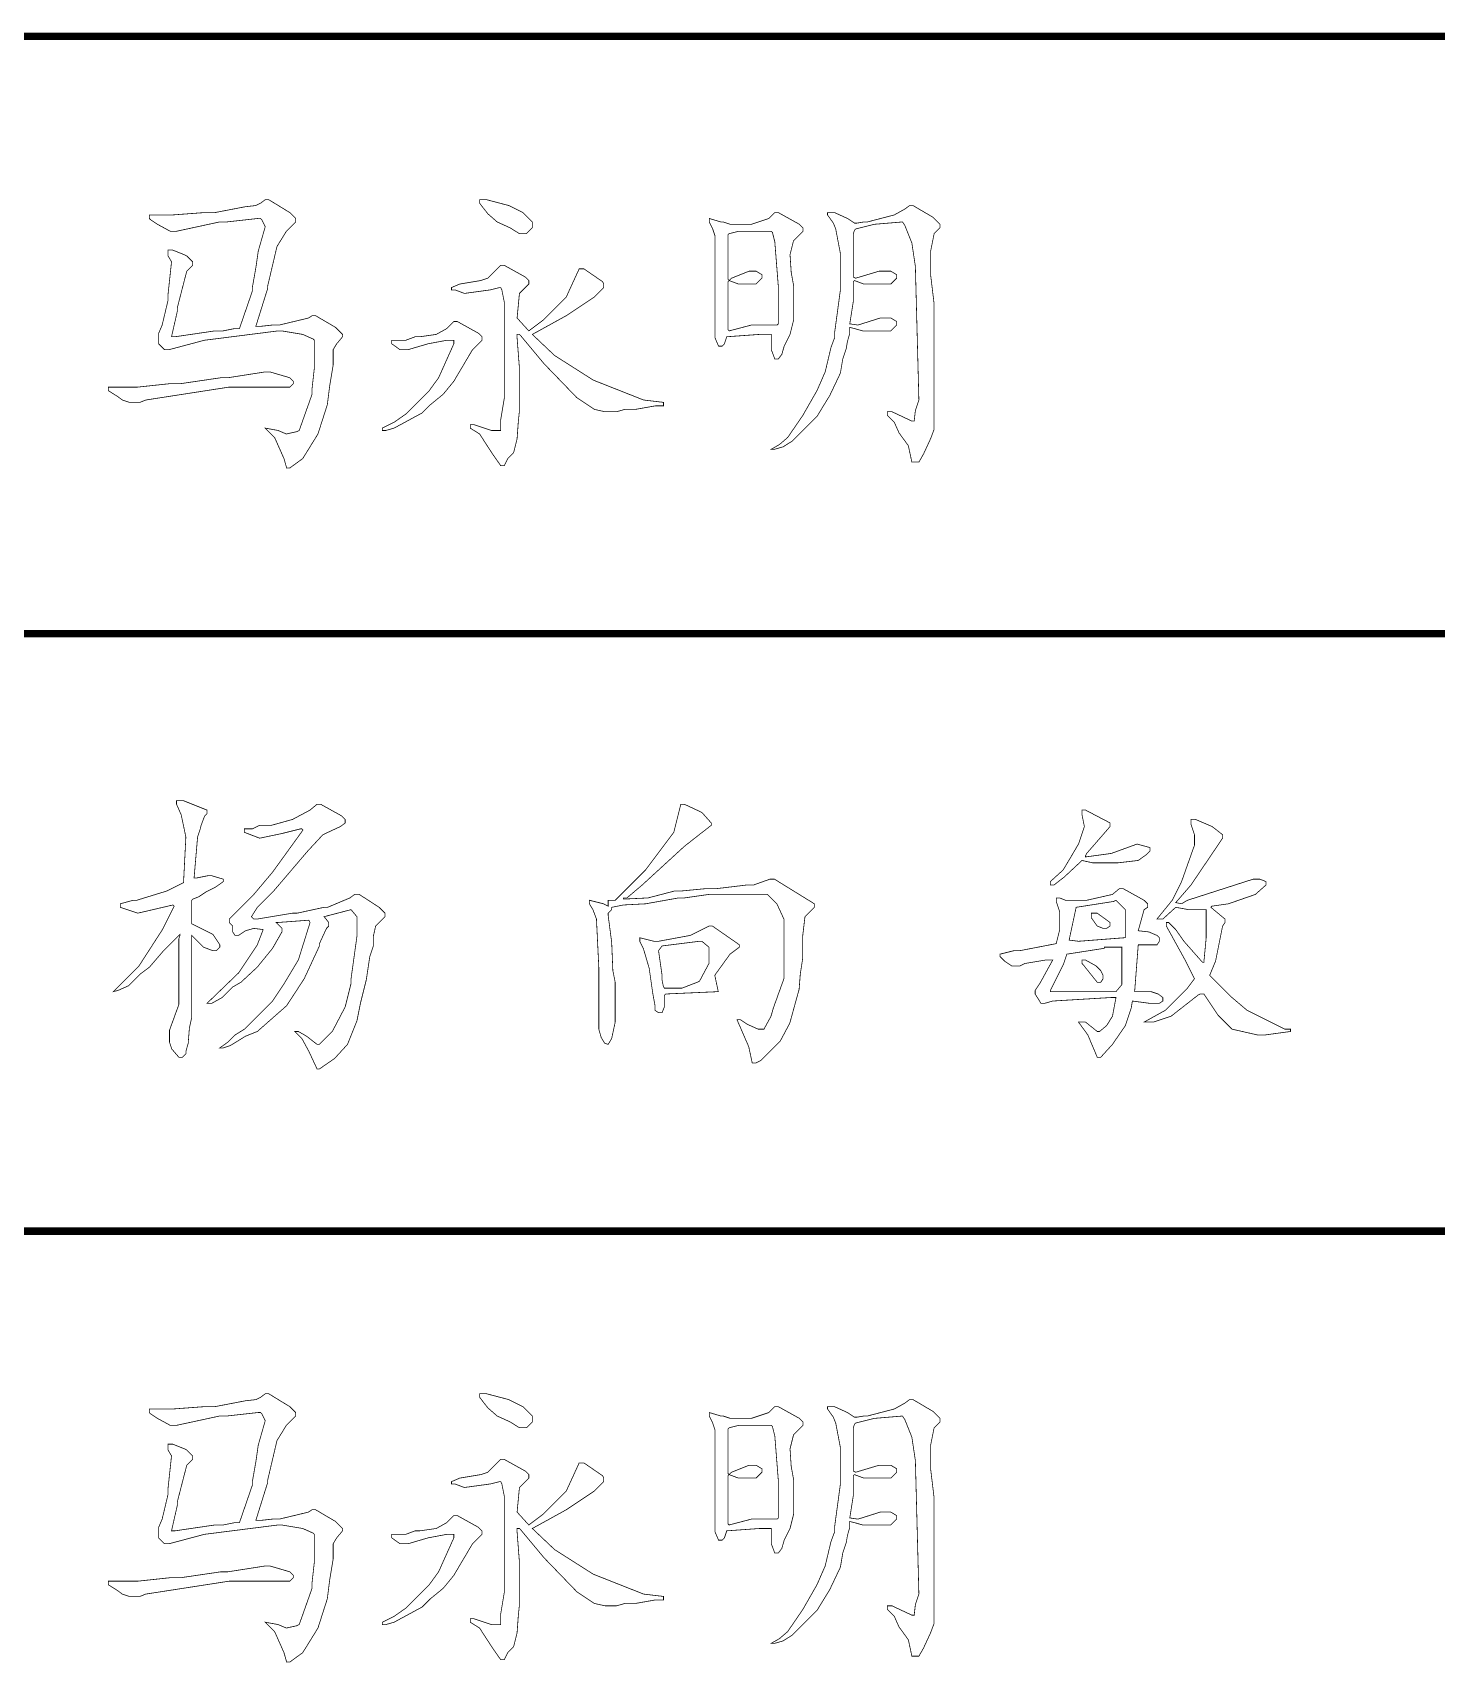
# Model space of a CAD drawing. Extents: x 94 to 452, y -72 to 1042.
# Drawn here: x 368 to 386.8, y -49.59 to -27.77 of the extents above; entities that cross this region are included whole.
import ezdxf

# ---------------------------------------------------------------- set-up
doc = ezdxf.new("R2010")
doc.units = 0
doc.header["$MEASUREMENT"] = 0
doc.layers.add('TREE_LAYER', color=7, linetype='Continuous')

msp = doc.modelspace()

# ---------------------------------------------------------------- linework, layer by layer
at = {"layer": 'TREE_LAYER'}
for points, const_width, elevation in [([(362.136024, -27.815251), (391.643859, -27.815251)], 0.1, 29.507835), ([(371.160839, -30.002913), (371.11378, -30.002913), (371.051035, -30.049972), (370.98829, -30.081345), (370.847114, -30.097031), (370.43927, -30.175462), (370.298094, -30.175462), (369.874565, -30.206835), (369.560839, -30.206835), (369.560839, -30.253894), (369.576525, -30.26958), (369.670643, -30.332325), (369.843192, -30.426443), (369.921623, -30.426443), (370.502016, -30.300953), (370.596133, -30.300953), (371.019663, -30.253894), (371.051035, -30.253894), (371.066721, -30.26958), (371.11378, -30.363698), (371.019663, -30.69311), (370.98829, -30.912717), (370.941231, -31.179384), (370.941231, -31.226443), (370.768682, -31.728404), (370.705937, -31.728404), (370.549074, -31.759776), (370.43927, -31.759776), (369.905937, -31.838208), (369.858878, -31.838208), (369.93731, -31.49311), (369.93731, -31.446051), (370.0628, -30.959776), (370.141231, -30.881345), (370.141231, -30.834286), (370.0628, -30.755855), (370.031427, -30.740168), (369.874565, -30.677423), (369.811819, -30.677423), (369.811819, -30.755855), (369.858878, -30.834286), (369.811819, -31.273502), (369.811819, -31.351933), (369.733388, -31.681345), (369.686329, -31.791149), (369.686329, -31.932325), (369.764761, -32.010757), (369.827506, -32.010757), (370.298094, -31.885266), (371.286329, -31.759776), (371.333388, -31.759776), (371.521623, -31.791149), (371.615741, -31.806835), (371.756918, -31.86958), (371.772604, -31.885266), (371.772604, -32.246051), (371.741231, -32.528404), (371.741231, -32.606835), (371.568682, -33.09311), (371.53731, -33.108796), (371.396133, -33.140168), (371.286329, -33.09311), (371.11378, -33.061737), (371.23927, -33.187227), (371.364761, -33.46958), (371.396133, -33.579384), (371.396133, -33.59507), (371.443192, -33.59507), (371.615741, -33.46958), (371.819663, -33.140168), (371.945153, -32.748012), (371.976525, -32.497031), (372.023584, -32.214678), (372.023584, -32.010757), (372.070643, -31.932325), (372.149074, -31.838208), (372.149074, -31.806835), (372.054957, -31.712717), (371.78829, -31.555855), (371.741231, -31.555855), (371.694172, -31.587227), (371.302016, -31.681345), (371.207898, -31.681345), (371.066721, -31.697031), (370.98829, -31.697031), (371.145153, -31.19507), (371.145153, -31.163698), (371.270643, -30.630364), (371.396133, -30.426443), (371.521623, -30.300953), (371.521623, -30.253894), (371.443192, -30.175462), (371.160839, -30.002913), (371.160839, -30.002913)], 0.01, 262), ([(374.078486, -30.002913), (373.984369, -30.002913), (373.984369, -30.049972), (374.094172, -30.191149), (374.219663, -30.300953), (374.392212, -30.379384), (374.517702, -30.457815), (374.611819, -30.457815), (374.690251, -30.379384), (374.690251, -30.300953), (374.564761, -30.175462), (374.376525, -30.081345), (374.078486, -30.002913), (374.078486, -30.002913)], 0.01, 262), ([(379.78829, -30.081345), (379.741231, -30.081345), (379.678486, -30.128404), (379.53731, -30.206835), (379.176525, -30.300953), (379.129467, -30.300953), (379.035349, -30.316639), (379.003976, -30.316639), (378.909859, -30.253894), (378.73731, -30.175462), (378.643192, -30.175462), (378.643192, -30.206835), (378.721623, -30.316639), (378.752996, -30.39507), (378.815741, -30.724482), (378.815741, -31.210757), (378.73731, -31.791149), (378.73731, -31.853894), (378.690251, -31.979384), (378.611819, -32.308796), (378.502016, -32.559776), (378.31378, -32.889188), (378.109859, -33.187227), (378.000055, -33.281345), (377.890251, -33.34409), (377.93731, -33.34409), (378.047114, -33.312717), (378.172604, -33.234286), (378.502016, -32.904874), (378.674565, -32.622521), (378.815741, -32.324482), (378.847114, -32.136247), (378.894172, -31.99507), (378.909859, -31.900953), (378.941231, -31.791149), (378.941231, -31.728404), (378.941231, -31.712717), (379.003976, -31.728404), (379.11378, -31.759776), (379.490251, -31.759776), (379.568682, -31.681345), (379.568682, -31.634286), (379.490251, -31.587227), (379.349074, -31.587227), (379.051035, -31.681345), (378.941231, -31.665659), (378.98829, -31.367619), (378.98829, -31.100953), (379.003976, -31.085266), (379.129467, -31.132325), (379.490251, -31.132325), (379.568682, -31.053894), (379.568682, -31.006835), (379.490251, -30.959776), (379.333388, -30.959776), (379.019663, -31.053894), (378.98829, -31.038208), (378.98829, -30.457815), (379.003976, -30.410757), (379.019663, -30.39507), (379.270643, -30.332325), (379.647114, -30.300953), (379.678486, -30.348012), (379.772604, -30.583306), (379.819663, -30.897031), (379.866721, -32.685266), (379.819663, -32.826443), (379.803976, -32.967619), (379.772604, -32.967619), (379.505937, -32.842129), (379.443192, -32.842129), (379.443192, -32.889188), (379.53731, -32.983306), (379.600055, -33.124482), (379.725545, -33.297031), (379.772604, -33.516639), (379.866721, -33.516639), (379.929467, -33.406835), (380.023584, -33.202913), (380.070643, -33.077423), (380.070643, -31.398992), (380.023584, -31.006835), (380.023584, -30.69311), (380.070643, -30.457815), (380.149074, -30.379384), (380.149074, -30.332325), (380.054957, -30.238208), (379.78829, -30.081345), (379.78829, -30.081345)], 0.01, 262), ([(377.984369, -30.175462), (377.93731, -30.175462), (377.858878, -30.253894), (377.623584, -30.332325), (377.341231, -30.332325), (377.247114, -30.300953), (377.215741, -30.300953), (377.058878, -30.253894), (377.058878, -30.300953), (377.105937, -30.39507), (377.13731, -30.489188), (377.13731, -31.853894), (377.184369, -31.963698), (377.231427, -31.963698), (377.2628, -31.932325), (377.294172, -31.838208), (377.733388, -31.806835), (377.890251, -31.806835), (377.890251, -31.806835), (377.890251, -32.010757), (377.93731, -32.136247), (377.984369, -32.136247), (378.031427, -32.073502), (378.0628, -31.963698), (378.141231, -31.806835), (378.18829, -31.6186), (378.18829, -31.148012), (378.156918, -30.975462), (378.141231, -30.740168), (378.18829, -30.551933), (378.31378, -30.426443), (378.31378, -30.379384), (378.266721, -30.332325), (377.984369, -30.175462), (377.984369, -30.175462)], 0.01, 262), ([(377.451035, -30.426443), (377.466721, -30.426443), (377.890251, -30.426443), (377.905937, -30.442129), (377.93731, -30.567619), (377.984369, -31.163698), (377.984369, -31.665659), (377.968682, -31.681345), (377.623584, -31.681345), (377.325545, -31.759776), (377.309859, -31.74409), (377.309859, -31.100953), (377.325545, -31.085266), (377.451035, -31.132325), (377.686329, -31.132325), (377.764761, -31.053894), (377.764761, -31.006835), (377.686329, -30.959776), (377.592212, -30.959776), (377.356918, -31.053894), (377.325545, -31.085266), (377.309859, -31.06958), (377.309859, -30.473502), (377.325545, -30.457815), (377.451035, -30.426443), (377.451035, -30.426443)], 0.01, 262), ([(374.31378, -30.881345), (374.266721, -30.881345), (374.094172, -31.053894), (374.000055, -31.085266), (373.717702, -31.132325), (373.607898, -31.179384), (373.607898, -31.210757), (373.654957, -31.210757), (373.780447, -31.257815), (374.125545, -31.210757), (374.251035, -31.179384), (374.266721, -31.179384), (374.282408, -31.210757), (374.31378, -31.367619), (374.31378, -32.66958), (374.266721, -32.951933), (374.266721, -33.09311), (374.141231, -33.09311), (373.905937, -33.014678), (373.858878, -33.014678), (373.858878, -33.061737), (373.984369, -33.140168), (374.156918, -33.406835), (374.266721, -33.563698), (374.31378, -33.563698), (374.360839, -33.46958), (374.43927, -33.391149), (374.486329, -33.202913), (374.502016, -32.983306), (374.517702, -32.826443), (374.517702, -32.261737), (374.486329, -31.853894), (374.486329, -31.806835), (374.517702, -31.806835), (374.533388, -31.822521), (374.847114, -32.198992), (375.286329, -32.653894), (375.521623, -32.810757), (375.6628, -32.842129), (375.819663, -32.842129), (375.929467, -32.810757), (376.070643, -32.810757), (376.33731, -32.763698), (376.447114, -32.763698), (376.447114, -32.716639), (376.180447, -32.685266), (375.505937, -32.4186), (374.98829, -32.089188), (374.690251, -31.806835), (375.145153, -31.555855), (375.521623, -31.304874), (375.647114, -31.179384), (375.647114, -31.132325), (375.631427, -31.100953), (375.380447, -30.928404), (375.317702, -30.928404), (375.145153, -31.304874), (374.831427, -31.6186), (374.643192, -31.759776), (374.486329, -31.587227), (374.517702, -31.257815), (374.643192, -31.132325), (374.643192, -31.085266), (374.596133, -31.038208), (374.31378, -30.881345), (374.31378, -30.881345)], 0.01, 262), ([(373.686329, -31.634286), (373.63927, -31.634286), (373.545153, -31.728404), (373.403976, -31.806835), (373.184369, -31.838208), (373.121623, -31.838208), (372.996133, -31.885266), (372.807898, -31.885266), (372.807898, -31.932325), (372.917702, -32.010757), (373.027506, -32.010757), (373.294172, -31.932325), (373.545153, -31.885266), (373.63927, -31.885266), (373.63927, -31.932325), (373.435349, -32.387227), (373.309859, -32.559776), (372.996133, -32.873502), (372.83927, -32.983306), (372.682408, -33.061737), (372.682408, -33.09311), (372.729467, -33.09311), (372.83927, -33.061737), (373.215741, -32.857815), (373.325545, -32.748012), (373.498094, -32.606835), (373.63927, -32.434286), (373.843192, -32.089188), (373.890251, -32.010757), (374.015741, -31.885266), (374.015741, -31.838208), (373.968682, -31.791149), (373.686329, -31.634286), (373.686329, -31.634286)], 0.01, 262), ([(371.176525, -32.308796), (371.11378, -32.308796), (370.611819, -32.387227), (370.517702, -32.387227), (369.984369, -32.465659), (369.843192, -32.465659), (369.403976, -32.512717), (369.011819, -32.512717), (369.011819, -32.559776), (369.13731, -32.638208), (369.200055, -32.685266), (369.294172, -32.716639), (369.435349, -32.716639), (369.51378, -32.685266), (370.627506, -32.512717), (371.443192, -32.512717), (371.490251, -32.465659), (371.490251, -32.434286), (371.443192, -32.387227), (371.176525, -32.308796), (371.176525, -32.308796)], 0.01, 262), ([(362.136024, -35.815251), (391.643859, -35.815251)], 0.1, 29.507835), ([(370.019681, -38.050969), (369.925563, -38.050969), (369.925563, -38.098027), (369.988308, -38.239204), (370.051053, -38.537243), (370.019681, -39.149008), (369.800073, -39.258812), (369.39223, -39.384302), (369.345171, -39.384302), (369.172622, -39.431361), (369.172622, -39.47842), (369.407916, -39.556851), (369.878504, -39.447047), (369.894191, -39.462733), (369.737328, -39.776459), (369.423602, -40.262733), (369.078504, -40.607831), (369.141249, -40.592145), (369.282426, -40.5294), (369.439289, -40.372537), (369.564779, -40.27842), (369.753014, -40.058812), (369.972622, -39.839204), (369.972622, -39.85489), (369.956936, -39.901949), (369.956936, -40.78038), (369.831445, -41.125478), (369.831445, -41.282341), (369.862818, -41.376459), (369.956936, -41.486263), (370.003994, -41.486263), (370.051053, -41.439204), (370.051053, -41.407831), (370.082426, -41.298027), (370.098112, -41.094106), (370.129485, -40.952929), (370.129485, -39.870576), (370.129485, -39.85489), (370.286347, -40.011753), (370.411838, -40.058812), (370.458896, -40.058812), (370.505955, -40.011753), (370.505955, -39.98038), (370.411838, -39.839204), (370.129485, -39.698027), (370.129485, -39.384302), (370.145171, -39.368616), (370.223602, -39.337243), (370.31772, -39.274498), (370.44321, -39.211753), (370.553014, -39.133322), (370.553014, -39.101949), (370.396151, -39.05489), (370.349092, -39.05489), (370.19223, -39.086263), (370.160857, -39.086263), (370.207916, -38.537243), (370.239289, -38.443125), (370.254975, -38.38038), (370.302034, -38.25489), (370.333406, -38.223518), (370.333406, -38.176459), (370.019681, -38.050969), (370.019681, -38.050969)], 0.01, 264), ([(371.854975, -38.098027), (371.807916, -38.098027), (371.713798, -38.176459), (371.478504, -38.301949), (371.196151, -38.38038), (371.039289, -38.38038), (370.945171, -38.427439), (370.835367, -38.427439), (370.835367, -38.474498), (371.039289, -38.552929), (371.337328, -38.490184), (371.588308, -38.427439), (371.603994, -38.427439), (371.619681, -38.443125), (371.211838, -39.007831), (370.960857, -39.305871), (370.631445, -39.635282), (370.631445, -39.682341), (370.678504, -39.7294), (370.678504, -39.807831), (370.709877, -39.85489), (370.756936, -39.85489), (370.851053, -39.792145), (370.960857, -39.760772), (371.086347, -39.776459), (371.007916, -39.98038), (370.756936, -40.356851), (370.333406, -40.764694), (370.396151, -40.764694), (370.537328, -40.686263), (370.678504, -40.545086), (370.788308, -40.482341), (371.007916, -40.27842), (371.211838, -40.027439), (371.337328, -39.807831), (371.337328, -39.760772), (371.258896, -39.682341), (371.274583, -39.682341), (371.698112, -39.650969), (371.713798, -39.682341), (371.556936, -40.184302), (371.3687, -40.498027), (371.211838, -40.733322), (370.835367, -41.109792), (370.709877, -41.188223), (370.615759, -41.282341), (370.505955, -41.360772), (370.553014, -41.360772), (370.647132, -41.3294), (370.851053, -41.20391), (371.007916, -41.141165), (371.400073, -40.796067), (371.635367, -40.435282), (371.839289, -39.996067), (371.839289, -39.964694), (371.933406, -39.760772), (371.964779, -39.7294), (371.964779, -39.682341), (371.902034, -39.60391), (372.262818, -39.509792), (372.341249, -39.60391), (372.341249, -39.870576), (372.262818, -40.435282), (372.262818, -40.498027), (372.184387, -40.811753), (372.011838, -41.141165), (371.839289, -41.313714), (371.807916, -41.313714), (371.66674, -41.20391), (371.556936, -41.141165), (371.509877, -41.141165), (371.603994, -41.235282), (371.698112, -41.407831), (371.807916, -41.643125), (371.839289, -41.643125), (372.04321, -41.501949), (372.215759, -41.313714), (372.341249, -40.999988), (372.388308, -40.764694), (372.46674, -40.450969), (372.513798, -40.137243), (372.560857, -39.996067), (372.560857, -39.870576), (372.59223, -39.7294), (372.71772, -39.60391), (372.71772, -39.556851), (372.639289, -39.47842), (372.372622, -39.305871), (372.309877, -39.305871), (372.247132, -39.352929), (371.949092, -39.47842), (371.902034, -39.47842), (371.541249, -39.556851), (371.478504, -39.556851), (371.007916, -39.635282), (370.960857, -39.635282), (370.929485, -39.60391), (371.007916, -39.47842), (371.227524, -39.258812), (371.682426, -38.725478), (371.886347, -38.505871), (372.121642, -38.396067), (372.184387, -38.349008), (372.184387, -38.301949), (372.137328, -38.25489), (371.854975, -38.098027), (371.854975, -38.098027)], 0.01, 264), ([(376.725563, -38.098027), (376.678504, -38.098027), (376.584387, -38.474498), (376.207916, -38.976459), (375.800073, -39.384302), (375.705955, -39.384302), (375.705955, -39.462733), (375.64321, -39.431361), (375.454975, -39.384302), (375.454975, -39.431361), (375.502034, -39.509792), (375.549092, -39.635282), (375.580465, -40.27842), (375.580465, -41.109792), (375.611838, -41.219596), (375.658896, -41.298027), (375.705955, -41.313714), (375.753014, -41.235282), (375.800073, -41.015674), (375.800073, -40.482341), (375.7687, -40.325478), (375.753014, -39.949008), (375.705955, -39.588223), (375.705955, -39.556851), (375.753014, -39.509792), (375.753014, -39.47842), (375.909877, -39.447047), (376.207916, -39.431361), (376.647132, -39.352929), (376.725563, -39.352929), (377.054975, -39.305871), (377.839289, -39.305871), (377.964779, -39.431361), (378.058896, -39.635282), (378.058896, -40.435282), (377.91772, -40.827439), (377.886347, -40.937243), (377.79223, -41.109792), (377.713798, -41.109792), (377.572622, -41.047047), (377.478504, -40.984302), (377.431445, -40.984302), (377.588308, -41.345086), (377.635367, -41.564694), (377.682426, -41.564694), (377.745171, -41.533322), (378.011838, -41.266655), (378.137328, -41.031361), (378.262818, -40.576459), (378.278504, -40.372537), (378.309877, -40.168616), (378.309877, -39.870576), (378.341249, -39.60391), (378.46674, -39.47842), (378.46674, -39.431361), (377.933406, -39.101949), (377.870661, -39.101949), (377.651053, -39.18038), (377.556936, -39.18038), (377.164779, -39.227439), (377.023602, -39.227439), (376.694191, -39.258812), (376.600073, -39.258812), (376.239289, -39.352929), (375.909877, -39.368616), (375.909877, -39.368616), (375.909877, -39.352929), (375.956936, -39.352929), (376.160857, -39.18038), (376.725563, -38.662733), (376.945171, -38.490184), (377.086347, -38.38038), (377.086347, -38.349008), (376.960857, -38.207831), (376.725563, -38.098027), (376.725563, -38.098027)], 0.01, 264), ([(382.098112, -38.176459), (382.051053, -38.176459), (382.051053, -38.239204), (382.082426, -38.396067), (382.003994, -38.631361), (381.800073, -38.976459), (381.627524, -39.133322), (381.627524, -39.18038), (381.674583, -39.18038), (381.815759, -39.070576), (382.051053, -38.850969), (382.19223, -38.882341), (382.537328, -38.882341), (382.803994, -38.850969), (382.913798, -38.772537), (382.960857, -38.725478), (382.960857, -38.67842), (382.788308, -38.631361), (382.44321, -38.756851), (382.098112, -38.80391), (382.098112, -38.788223), (382.113798, -38.756851), (382.427524, -38.396067), (382.427524, -38.349008), (382.098112, -38.176459), (382.098112, -38.176459)], 0.01, 264), ([(383.572622, -38.301949), (383.509877, -38.301949), (383.509877, -38.364694), (383.556936, -38.505871), (383.556936, -38.647047), (383.384387, -39.133322), (383.258896, -39.384302), (383.054975, -39.635282), (383.133406, -39.635282), (383.305955, -39.47842), (383.478504, -39.509792), (383.713798, -39.509792), (383.713798, -39.525478), (383.713798, -39.886263), (383.682426, -40.215674), (383.66674, -40.215674), (383.651053, -40.199988), (383.415759, -39.933322), (383.305955, -39.776459), (383.211838, -39.682341), (383.180465, -39.682341), (383.180465, -39.7294), (383.431445, -40.184302), (383.556936, -40.435282), (383.462818, -40.560772), (383.164779, -40.858812), (382.882426, -41.015674), (383.007916, -41.015674), (383.24321, -40.937243), (383.603994, -40.65489), (383.635367, -40.639204), (383.682426, -40.639204), (383.870661, -40.921557), (384.058896, -41.109792), (384.403994, -41.188223), (384.498112, -41.188223), (384.84321, -41.141165), (384.84321, -41.109792), (384.764779, -41.109792), (384.262818, -40.858812), (384.058896, -40.686263), (383.760857, -40.388223), (383.839289, -40.199988), (383.933406, -39.7294), (383.964779, -39.682341), (383.964779, -39.635282), (383.776543, -39.47842), (383.79223, -39.462733), (384.011838, -39.431361), (384.372622, -39.305871), (384.513798, -39.18038), (384.513798, -39.133322), (384.435367, -39.101949), (384.341249, -39.101949), (383.462818, -39.384302), (383.384387, -39.431361), (383.305955, -39.415674), (383.509877, -39.18038), (383.933406, -38.552929), (383.933406, -38.505871), (383.79223, -38.396067), (383.572622, -38.301949), (383.572622, -38.301949)], 0.01, 264), ([(382.600073, -39.227439), (382.553014, -39.227439), (382.458896, -39.305871), (382.113798, -39.384302), (381.831445, -39.384302), (381.753014, -39.352929), (381.705955, -39.352929), (381.705955, -39.399988), (381.753014, -39.541165), (381.753014, -39.776459), (381.705955, -39.964694), (381.219681, -40.058812), (381.141249, -40.058812), (380.953014, -40.105871), (380.953014, -40.137243), (381.015759, -40.199988), (381.109877, -40.262733), (381.219681, -40.262733), (381.282426, -40.231361), (381.564779, -40.184302), (381.658896, -40.184302), (381.486347, -40.498027), (381.423602, -40.592145), (381.423602, -40.639204), (381.502034, -40.764694), (381.549092, -40.764694), (381.658896, -40.733322), (382.44321, -40.686263), (382.505955, -40.686263), (382.458896, -40.937243), (382.380465, -41.062733), (382.286347, -41.141165), (382.254975, -41.141165), (382.098112, -41.015674), (382.003994, -41.015674), (382.129485, -41.188223), (382.254975, -41.486263), (382.302034, -41.486263), (382.458896, -41.313714), (382.631445, -41.062733), (382.709877, -40.827439), (382.725563, -40.733322), (382.960857, -40.764694), (383.086347, -40.764694), (383.133406, -40.733322), (383.133406, -40.686263), (383.070661, -40.639204), (382.976543, -40.607831), (382.756936, -40.607831), (382.756936, -40.592145), (382.803994, -39.98038), (382.803994, -39.98038), (383.054975, -39.98038), (383.086347, -39.933322), (383.086347, -39.886263), (383.054975, -39.85489), (382.945171, -39.807831), (382.803994, -39.792145), (382.882426, -39.509792), (382.929485, -39.47842), (382.929485, -39.431361), (382.882426, -39.384302), (382.600073, -39.227439), (382.600073, -39.227439)], 0.01, 264), ([(382.474583, -39.399988), (382.505955, -39.384302), (382.631445, -39.509792), (382.631445, -39.886263), (382.615759, -39.886263), (382.003994, -39.933322), (381.878504, -39.917635), (381.972622, -39.47842), (382.474583, -39.399988), (382.474583, -39.399988)], 0.01, 264), ([(382.254975, -39.556851), (382.176543, -39.556851), (382.176543, -39.619596), (382.254975, -39.7294), (382.333406, -39.760772), (382.380465, -39.760772), (382.427524, -39.7294), (382.427524, -39.682341), (382.254975, -39.556851), (382.254975, -39.556851)], 0.01, 264), ([(377.102034, -39.7294), (377.054975, -39.7294), (376.803994, -39.85489), (376.380465, -39.933322), (376.31772, -39.933322), (376.129485, -39.886263), (376.129485, -39.933322), (376.176543, -40.027439), (376.254975, -40.294106), (376.302034, -40.623518), (376.333406, -40.796067), (376.333406, -40.858812), (376.380465, -40.890184), (376.427524, -40.890184), (376.458896, -40.811753), (376.458896, -40.65489), (376.474583, -40.639204), (377.180465, -40.607831), (377.133406, -40.388223), (377.337328, -40.105871), (377.462818, -40.011753), (377.462818, -39.98038), (377.102034, -39.7294), (377.102034, -39.7294)], 0.01, 264), ([(376.929485, -39.933322), (376.960857, -39.933322), (377.054975, -40.011753), (377.054975, -40.231361), (376.929485, -40.466655), (376.898112, -40.482341), (376.694191, -40.560772), (376.458896, -40.560772), (376.44321, -40.5294), (376.427524, -40.450969), (376.427524, -40.388223), (376.380465, -40.058812), (376.427524, -39.996067), (376.929485, -39.933322), (376.929485, -39.933322)], 0.01, 264), ([(382.349092, -40.027439), (382.349092, -40.011753), (382.584387, -40.011753), (382.584387, -40.027439), (382.584387, -40.513714), (382.505955, -40.607831), (381.627524, -40.607831), (381.627524, -40.592145), (381.800073, -40.247047), (381.847132, -40.105871), (382.349092, -40.027439), (382.349092, -40.027439)], 0.01, 264), ([(382.098112, -40.184302), (382.051053, -40.184302), (382.051053, -40.231361), (382.06674, -40.247047), (382.254975, -40.482341), (382.302034, -40.482341), (382.333406, -40.435282), (382.333406, -40.388223), (382.302034, -40.325478), (382.239289, -40.262733), (382.098112, -40.184302), (382.098112, -40.184302)], 0.01, 264), ([(362.136024, -43.815251), (391.643859, -43.815251)], 0.1, 29.507835), ([(371.160839, -45.992598), (371.11378, -45.992598), (371.051035, -46.039656), (370.98829, -46.071029), (370.847114, -46.086715), (370.43927, -46.165147), (370.298094, -46.165147), (369.874565, -46.196519), (369.560839, -46.196519), (369.560839, -46.243578), (369.576525, -46.259264), (369.670643, -46.322009), (369.843192, -46.416127), (369.921623, -46.416127), (370.502016, -46.290637), (370.596133, -46.290637), (371.019663, -46.243578), (371.051035, -46.243578), (371.066721, -46.259264), (371.11378, -46.353382), (371.019663, -46.682794), (370.98829, -46.902401), (370.941231, -47.169068), (370.941231, -47.216127), (370.768682, -47.718088), (370.705937, -47.718088), (370.549074, -47.74946), (370.43927, -47.74946), (369.905937, -47.827892), (369.858878, -47.827892), (369.93731, -47.482794), (369.93731, -47.435735), (370.0628, -46.94946), (370.141231, -46.871029), (370.141231, -46.82397), (370.0628, -46.745539), (370.031427, -46.729852), (369.874565, -46.667107), (369.811819, -46.667107), (369.811819, -46.745539), (369.858878, -46.82397), (369.811819, -47.263186), (369.811819, -47.341617), (369.733388, -47.671029), (369.686329, -47.780833), (369.686329, -47.922009), (369.764761, -48.000441), (369.827506, -48.000441), (370.298094, -47.87495), (371.286329, -47.74946), (371.333388, -47.74946), (371.521623, -47.780833), (371.615741, -47.796519), (371.756918, -47.859264), (371.772604, -47.87495), (371.772604, -48.235735), (371.741231, -48.518088), (371.741231, -48.596519), (371.568682, -49.082794), (371.53731, -49.09848), (371.396133, -49.129852), (371.286329, -49.082794), (371.11378, -49.051421), (371.23927, -49.176911), (371.364761, -49.459264), (371.396133, -49.569068), (371.396133, -49.584754), (371.443192, -49.584754), (371.615741, -49.459264), (371.819663, -49.129852), (371.945153, -48.737696), (371.976525, -48.486715), (372.023584, -48.204362), (372.023584, -48.000441), (372.070643, -47.922009), (372.149074, -47.827892), (372.149074, -47.796519), (372.054957, -47.702401), (371.78829, -47.545539), (371.741231, -47.545539), (371.694172, -47.576911), (371.302016, -47.671029), (371.207898, -47.671029), (371.066721, -47.686715), (370.98829, -47.686715), (371.145153, -47.184754), (371.145153, -47.153382), (371.270643, -46.620049), (371.396133, -46.416127), (371.521623, -46.290637), (371.521623, -46.243578), (371.443192, -46.165147), (371.160839, -45.992598), (371.160839, -45.992598)], 0.01, 264), ([(374.078486, -45.992598), (373.984369, -45.992598), (373.984369, -46.039656), (374.094172, -46.180833), (374.219663, -46.290637), (374.392212, -46.369068), (374.517702, -46.4475), (374.611819, -46.4475), (374.690251, -46.369068), (374.690251, -46.290637), (374.564761, -46.165147), (374.376525, -46.071029), (374.078486, -45.992598), (374.078486, -45.992598)], 0.01, 264), ([(377.984369, -46.165147), (377.93731, -46.165147), (377.858878, -46.243578), (377.623584, -46.322009), (377.341231, -46.322009), (377.247114, -46.290637), (377.215741, -46.290637), (377.058878, -46.243578), (377.058878, -46.290637), (377.105937, -46.384754), (377.13731, -46.478872), (377.13731, -47.843578), (377.184369, -47.953382), (377.231427, -47.953382), (377.2628, -47.922009), (377.294172, -47.827892), (377.733388, -47.796519), (377.890251, -47.796519), (377.890251, -47.796519), (377.890251, -48.000441), (377.93731, -48.125931), (377.984369, -48.125931), (378.031427, -48.063186), (378.0628, -47.953382), (378.141231, -47.796519), (378.18829, -47.608284), (378.18829, -47.137696), (378.156918, -46.965147), (378.141231, -46.729852), (378.18829, -46.541617), (378.31378, -46.416127), (378.31378, -46.369068), (378.266721, -46.322009), (377.984369, -46.165147), (377.984369, -46.165147)], 0.01, 264), ([(379.78829, -46.071029), (379.741231, -46.071029), (379.678486, -46.118088), (379.53731, -46.196519), (379.176525, -46.290637), (379.129467, -46.290637), (379.035349, -46.306323), (379.003976, -46.306323), (378.909859, -46.243578), (378.73731, -46.165147), (378.643192, -46.165147), (378.643192, -46.196519), (378.721623, -46.306323), (378.752996, -46.384754), (378.815741, -46.714166), (378.815741, -47.200441), (378.73731, -47.780833), (378.73731, -47.843578), (378.690251, -47.969068), (378.611819, -48.29848), (378.502016, -48.54946), (378.31378, -48.878872), (378.109859, -49.176911), (378.000055, -49.271029), (377.890251, -49.333774), (377.93731, -49.333774), (378.047114, -49.302401), (378.172604, -49.22397), (378.502016, -48.894558), (378.674565, -48.612205), (378.815741, -48.314166), (378.847114, -48.125931), (378.894172, -47.984754), (378.909859, -47.890637), (378.941231, -47.780833), (378.941231, -47.718088), (378.941231, -47.702401), (379.003976, -47.718088), (379.11378, -47.74946), (379.490251, -47.74946), (379.568682, -47.671029), (379.568682, -47.62397), (379.490251, -47.576911), (379.349074, -47.576911), (379.051035, -47.671029), (378.941231, -47.655343), (378.98829, -47.357303), (378.98829, -47.090637), (379.003976, -47.07495), (379.129467, -47.122009), (379.490251, -47.122009), (379.568682, -47.043578), (379.568682, -46.996519), (379.490251, -46.94946), (379.333388, -46.94946), (379.019663, -47.043578), (378.98829, -47.027892), (378.98829, -46.4475), (379.003976, -46.400441), (379.019663, -46.384754), (379.270643, -46.322009), (379.647114, -46.290637), (379.678486, -46.337696), (379.772604, -46.57299), (379.819663, -46.886715), (379.866721, -48.67495), (379.819663, -48.816127), (379.803976, -48.957303), (379.772604, -48.957303), (379.505937, -48.831813), (379.443192, -48.831813), (379.443192, -48.878872), (379.53731, -48.97299), (379.600055, -49.114166), (379.725545, -49.286715), (379.772604, -49.506323), (379.866721, -49.506323), (379.929467, -49.396519), (380.023584, -49.192598), (380.070643, -49.067107), (380.070643, -47.388676), (380.023584, -46.996519), (380.023584, -46.682794), (380.070643, -46.4475), (380.149074, -46.369068), (380.149074, -46.322009), (380.054957, -46.227892), (379.78829, -46.071029), (379.78829, -46.071029)], 0.01, 264), ([(377.451035, -46.416127), (377.466721, -46.416127), (377.890251, -46.416127), (377.905937, -46.431813), (377.93731, -46.557303), (377.984369, -47.153382), (377.984369, -47.655343), (377.968682, -47.671029), (377.623584, -47.671029), (377.325545, -47.74946), (377.309859, -47.733774), (377.309859, -47.090637), (377.325545, -47.07495), (377.451035, -47.122009), (377.686329, -47.122009), (377.764761, -47.043578), (377.764761, -46.996519), (377.686329, -46.94946), (377.592212, -46.94946), (377.356918, -47.043578), (377.325545, -47.07495), (377.309859, -47.059264), (377.309859, -46.463186), (377.325545, -46.4475), (377.451035, -46.416127), (377.451035, -46.416127)], 0.01, 264), ([(374.31378, -46.871029), (374.266721, -46.871029), (374.094172, -47.043578), (374.000055, -47.07495), (373.717702, -47.122009), (373.607898, -47.169068), (373.607898, -47.200441), (373.654957, -47.200441), (373.780447, -47.2475), (374.125545, -47.200441), (374.251035, -47.169068), (374.266721, -47.169068), (374.282408, -47.200441), (374.31378, -47.357303), (374.31378, -48.659264), (374.266721, -48.941617), (374.266721, -49.082794), (374.141231, -49.082794), (373.905937, -49.004362), (373.858878, -49.004362), (373.858878, -49.051421), (373.984369, -49.129852), (374.156918, -49.396519), (374.266721, -49.553382), (374.31378, -49.553382), (374.360839, -49.459264), (374.43927, -49.380833), (374.486329, -49.192598), (374.502016, -48.97299), (374.517702, -48.816127), (374.517702, -48.251421), (374.486329, -47.843578), (374.486329, -47.796519), (374.517702, -47.796519), (374.533388, -47.812205), (374.847114, -48.188676), (375.286329, -48.643578), (375.521623, -48.800441), (375.6628, -48.831813), (375.819663, -48.831813), (375.929467, -48.800441), (376.070643, -48.800441), (376.33731, -48.753382), (376.447114, -48.753382), (376.447114, -48.706323), (376.180447, -48.67495), (375.505937, -48.408284), (374.98829, -48.078872), (374.690251, -47.796519), (375.145153, -47.545539), (375.521623, -47.294558), (375.647114, -47.169068), (375.647114, -47.122009), (375.631427, -47.090637), (375.380447, -46.918088), (375.317702, -46.918088), (375.145153, -47.294558), (374.831427, -47.608284), (374.643192, -47.74946), (374.486329, -47.576911), (374.517702, -47.2475), (374.643192, -47.122009), (374.643192, -47.07495), (374.596133, -47.027892), (374.31378, -46.871029), (374.31378, -46.871029)], 0.01, 264), ([(373.686329, -47.62397), (373.63927, -47.62397), (373.545153, -47.718088), (373.403976, -47.796519), (373.184369, -47.827892), (373.121623, -47.827892), (372.996133, -47.87495), (372.807898, -47.87495), (372.807898, -47.922009), (372.917702, -48.000441), (373.027506, -48.000441), (373.294172, -47.922009), (373.545153, -47.87495), (373.63927, -47.87495), (373.63927, -47.922009), (373.435349, -48.376911), (373.309859, -48.54946), (372.996133, -48.863186), (372.83927, -48.97299), (372.682408, -49.051421), (372.682408, -49.082794), (372.729467, -49.082794), (372.83927, -49.051421), (373.215741, -48.8475), (373.325545, -48.737696), (373.498094, -48.596519), (373.63927, -48.42397), (373.843192, -48.078872), (373.890251, -48.000441), (374.015741, -47.87495), (374.015741, -47.827892), (373.968682, -47.780833), (373.686329, -47.62397), (373.686329, -47.62397)], 0.01, 264), ([(371.176525, -48.29848), (371.11378, -48.29848), (370.611819, -48.376911), (370.517702, -48.376911), (369.984369, -48.455343), (369.843192, -48.455343), (369.403976, -48.502401), (369.011819, -48.502401), (369.011819, -48.54946), (369.13731, -48.627892), (369.200055, -48.67495), (369.294172, -48.706323), (369.435349, -48.706323), (369.51378, -48.67495), (370.627506, -48.502401), (371.443192, -48.502401), (371.490251, -48.455343), (371.490251, -48.42397), (371.443192, -48.376911), (371.176525, -48.29848), (371.176525, -48.29848)], 0.01, 264)]:
    msp.add_lwpolyline(points, dxfattribs=dict(at, const_width=const_width, elevation=elevation))

doc.saveas('drawing.dxf')
